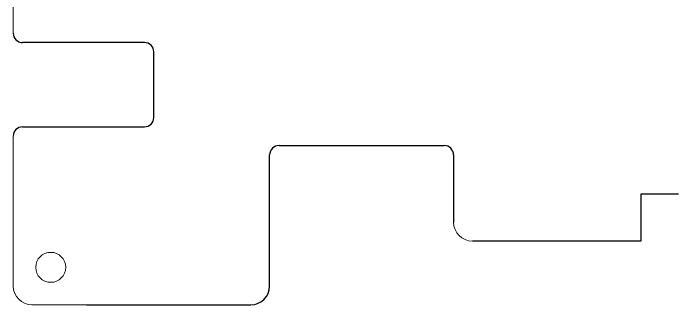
# Model space of a CAD drawing. Header units: inches. Extents: x 4 to 141, y 2 to 89.
# Drawn here: x 3.6 to 74.1, y 2.3 to 33.4 of the extents above; entities that cross this region are included whole.
import ezdxf

# ---------------------------------------------------------------- set-up
doc = ezdxf.new("R2010")
doc.units = ezdxf.units.IN
doc.header["$MEASUREMENT"] = 0
doc.layers.add('VISIBLE', color=7, linetype='Continuous', lineweight=0)

msp = doc.modelspace()

# ---------------------------------------------------------------- linework, layer by layer
for p, q in [((17.55004, 30.26697), (4.55004, 30.26697)), ((18.55004, 22.26697), (18.55004, 29.26697)), ((4.55004, 21.26697), (17.55004, 21.26697)), ((31.91764, 19.26697), (49.55004, 19.26697)), ((30.91764, 4.26697), (30.91764, 18.26697)), ((50.55004, 18.26697), (50.55004, 11.06894)), ((70.55004, 14.06894), (70.55004, 9.06894)), ((74.55004, 14.06894), (70.55004, 14.06894)), ((70.55004, 9.06894), (52.55004, 9.06894)), ((11.38443, 2.26697), (28.91764, 2.26697))]:
    msp.add_line(p, q)
for centre, radius, start, end in [((4.55004, 31.26697), 1, 180, 270), ((17.55004, 29.26697), 1, 0, 90), ((17.55004, 22.26697), 1, 270, 0), ((4.55004, 20.26697), 1, 90, 180), ((31.91764, 18.26697), 1, 90, 180), ((49.55004, 18.26697), 1, 0, 90), ((28.91764, 4.26697), 2, 270, 0)]:
    msp.add_arc(centre, radius, start, end)
at = {"layer": 'VISIBLE'}
for p, q in [((3.55004, 31.26697), (3.55004, 40.26697)), ((3.55004, 4.26697), (3.55004, 20.26697)), ((11.38443, 2.26697), (5.55004, 2.26697))]:
    msp.add_line(p, q, dxfattribs=at)
msp.add_circle((7.55004, 6.26697), 1.6, dxfattribs=at)
for centre in [(52.55004, 11.06894), (5.55004, 4.26697)]:
    msp.add_arc(centre, 2, 180, 270, dxfattribs=at)

doc.saveas('drawing.dxf')
